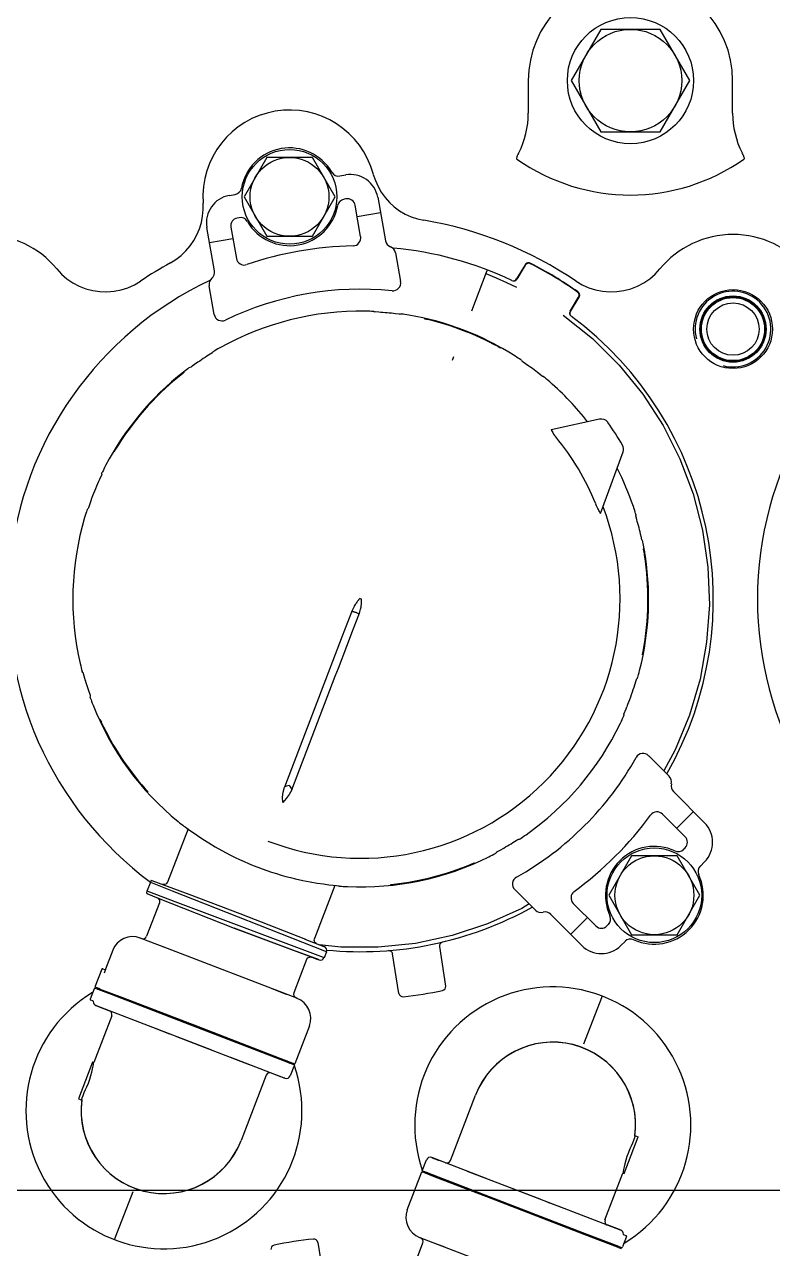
# Model space of a CAD drawing. Header units: millimetres. Extents: x 156850 to 204135, y 56350 to 74150.
# Drawn here: x 158427.5 to 158522.3, y 62789.9 to 62945.1 of the extents above; entities that cross this region are included whole.
import ezdxf

# ---------------------------------------------------------------- set-up
doc = ezdxf.new("R2010")
doc.units = ezdxf.units.MM
doc.header["$LTSCALE"] = 150
doc.layers.add('-----33 Equipment', color=5, linetype='Continuous')

# ---------------------------------------------------------------- blocks, each defined once
blk = doc.blocks.new('X-2F-PLAN$0$AUDIT_I_260115101451-0')
at = {"color": 0}
for p, q in [((150.9, -138.91), (150.74, -139.33)), ((155.57, -140.71), (150.9, -138.91)), ((204.84, -139.53), (204.24, -139.7)), ((204.98, -139.49), (205.07, -139.39)), ((155.46, -140.84), (155.51, -140.85)), ((155.51, -140.85), (155.57, -140.71)), ((161.44, -143.13), (155.51, -140.85)), ((162.73, -141.18), (157.12, -155.77)), ((162.75, -141.11), (162.7, -141.26)), ((162.74, -141.14), (162.75, -141.12)), ((163.27, -140.79), (163.23, -140.8)), ((163.23, -140.8), (163.23, -140.79)), ((163.3, -140.77), (163.27, -140.79)), ((163.33, -140.73), (163.3, -140.77)), ((163.33, -140.73), (163.43, -140.46)), ((164.86, -140.91), (163.56, -140.41)), ((164.8, -141.35), (164.92, -141.04)), ((164.96, -141.37), (165.06, -141.09)), ((167.34, -141.86), (165.19, -141.03)), ((201.79, -140.41), (201.97, -140.43)), ((204.24, -139.7), (203.97, -139.78)), ((225.63, -140.02), (225.72, -140.12)), ((164.88, -141.56), (163.75, -144.52)), ((164.14, -143.09), (164.78, -141.4)), ((164.78, -141.4), (164.8, -141.36)), ((164.8, -141.35), (164.8, -141.36)), ((164.94, -141.41), (164.88, -141.56)), ((164.94, -141.41), (164.96, -141.37)), ((166.97, -142.23), (166.85, -142.18)), ((167.08, -142.27), (166.97, -142.23)), ((167.19, -142.31), (167.08, -142.27)), ((167.28, -142.34), (167.19, -142.31)), ((167.4, -141.99), (167.3, -142.23)), ((169.75, -143.26), (167.37, -142.35)), ((197.79, -142.27), (197.76, -142.21)), ((198.62, -141.78), (198.74, -141.73)), ((198.94, -141.68), (198.65, -141.82)), ((198.74, -141.73), (198.84, -141.68)), ((198.99, -141.61), (199.01, -141.64)), ((229.42, -141.58), (229.18, -141.47)), ((230.12, -141.9), (230.28, -141.9)), ((133.07, -143.46), (133.06, -143.46)), ((133.09, -143.47), (133.07, -143.46)), ((133.26, -143.54), (133.09, -143.47)), ((139.13, -145.8), (133.26, -143.54)), ((160.35, -152.97), (164.14, -143.09)), ((232.93, -143.41), (232.95, -143.39)), ((233.01, -143.43), (233.09, -143.47)), ((163.75, -144.52), (160.15, -153.88)), ((139.61, -145.98), (139.6, -145.98)), ((169.63, -151.1), (171.26, -146.85)), ((171.25, -146.87), (171.3, -146.75)), ((171.29, -146.78), (171.3, -146.75)), ((190.23, -147.37), (189.95, -147.61)), ((190.07, -147.45), (190.18, -147.35)), ((159.83, -148.74), (159.17, -150.45)), ((175.77, -149.17), (171.53, -147.54)), ((175.78, -151.5), (177.22, -147.64)), ((176.93, -147.58), (176.37, -149.01)), ((178.6, -148.22), (176.85, -152.91)), ((177.22, -147.64), (177.24, -147.6)), ((178.36, -148.03), (177.24, -147.6)), ((177.26, -150.84), (178.33, -148.09)), ((189.89, -147.66), (189.85, -147.65)), ((189.91, -147.59), (189.98, -147.53)), ((189.98, -147.53), (190.07, -147.45)), ((239.53, -148.41), (239.51, -148.45)), ((176.37, -149.01), (172.57, -158.66)), ((185.13, -152.81), (178.39, -150.19)), ((158.82, -151.36), (155.28, -160.56)), ((242.66, -151.88), (242.5, -151.68)), ((242.57, -151.7), (242.73, -151.9)), ((242.84, -152.1), (242.66, -151.88)), ((242.73, -151.9), (242.86, -152.06)), ((242.86, -152.06), (242.95, -152.18)), ((155.27, -166.15), (160.35, -152.97)), ((176.85, -152.91), (174.43, -159.37)), ((242.95, -152.24), (242.84, -152.1)), ((242.99, -152.28), (242.95, -152.24)), ((243, -152.3), (243.06, -152.32)), ((243.2, -152.43), (243.04, -152.22)), ((243.66, -153.05), (243.7, -153.22)), ((244, -153.64), (243.78, -153.33)), ((160.15, -153.88), (156.89, -162.36)), ((244.3, -154.07), (244, -153.64)), ((245.05, -155.21), (244.9, -154.97)), ((245.44, -155.83), (245.05, -155.21)), ((245.46, -155.86), (245.44, -155.83)), ((245.46, -155.86), (245.57, -155.93)), ((250.36, -156.12), (254, -155.48)), ((255.88, -156.17), (261.39, -155.19)), ((259.94, -158.5), (259.42, -155.54)), ((156.18, -158.21), (153.74, -164.55)), ((261.42, -158.24), (257.44, -158.94)), ((265.44, -158.03), (265.57, -158.77)), ((153.9, -162.73), (145.64, -159.55)), ((168.88, -168.48), (172.57, -158.66)), ((172.57, -158.66), (169.34, -167.27)), ((174.43, -159.37), (171.15, -167.69)), ((172.57, -158.66), (172.57, -158.66)), ((262.62, -159.29), (262.58, -159.05)), ((265.27, -159.91), (260.27, -162.79)), ((270.27, -162.79), (265.27, -159.91)), ((260.27, -162.79), (260.27, -168.57)), ((270.27, -168.57), (270.27, -162.79)), ((153.55, -165.04), (153.89, -164.16)), ((164.16, -165.31), (164.87, -163.46)), ((153.58, -164.96), (153.52, -165.11)), ((153.53, -165.1), (153.55, -165.04)), ((153.53, -165.08), (153.53, -165.1)), ((155.21, -166.29), (153.81, -165.75)), ((190.08, -165.95), (204.48, -171.48)), ((208.67, -172.01), (190.44, -165.02)), ((160.16, -168.19), (155.35, -166.34)), ((163.65, -166.64), (163.7, -166.52)), ((168.59, -167.84), (164.35, -166.21)), ((168.56, -169.33), (169.56, -166.68)), ((168.94, -168.31), (168.57, -169.28)), ((171.17, -167.63), (170.22, -170.02)), ((177.97, -171.41), (171.22, -168.84)), ((260.27, -168.57), (265.27, -171.45)), ((265.27, -171.45), (270.27, -168.57)), ((132.72, -169.26), (127.71, -170.05)), ((168.57, -169.28), (168.52, -169.42)), ((168.52, -169.43), (168.56, -169.33)), ((168.52, -169.42), (168.52, -169.43)), ((169.56, -170.36), (168.81, -170.07)), ((170.14, -172.16), (170.45, -169.46)), ((170.2, -170.07), (170.22, -170.02)), ((170.22, -170.02), (170.21, -170.05)), ((170.21, -170.05), (170.21, -170.05)), ((177.91, -171.97), (177.89, -171.97)), ((177.89, -171.97), (177.89, -172.01)), ((267.92, -172.07), (268.05, -172.81)), ((210, -173.59), (212.27, -174.46)), ((265.01, -172.83), (264.97, -172.59)), ((214.25, -174.82), (214.34, -174.59)), ((260.22, -174.69), (264.2, -173.99)), ((263.24, -177.21), (262.72, -174.25)), ((250.74, -176.36), (250.67, -176.48)), ((265.21, -176.86), (259.7, -177.83)), ((164.28, -179.54), (169.29, -178.75)), ((178.03, -178.47), (178.06, -178.48)), ((178.03, -178.48), (178.03, -178.47)), ((178.06, -178.77), (178.04, -178.64)), ((178.07, -178.91), (178.06, -178.77)), ((250.38, -179.58), (250.44, -179.1)), ((250.38, -179.62), (250.38, -179.58)), ((250.38, -179.62), (250.42, -179.78)), ((250.44, -179.1), (250.5, -178.59)), ((258.17, -179.12), (254.53, -179.76)), ((128.41, -180.96), (132.65, -182.59)), ((136.84, -180.61), (141.65, -182.46)), ((133.35, -182.16), (133.3, -182.28)), ((141.73, -182.65), (133.76, -203.38)), ((141.79, -182.51), (143.19, -183.05)), ((249.77, -183.04), (249.75, -183.17)), ((249.8, -182.94), (249.77, -183.04)), ((249.82, -182.85), (249.8, -182.94)), ((249.81, -182.76), (249.83, -182.77)), ((132.84, -183.49), (132.13, -185.34)), ((138.26, -191.24), (141, -184.12)), ((140.82, -190.59), (143.26, -184.25)), ((143.45, -183.76), (143.11, -184.64)), ((143.42, -183.84), (143.48, -183.69)), ((143.47, -183.7), (143.45, -183.76)), ((143.47, -183.72), (143.47, -183.7)), ((249.49, -184.16), (249.45, -184.15)), ((249.71, -183.15), (249.75, -183.17)), ((143.1, -186.07), (151.36, -189.25)), ((170.22, -184.68), (165.21, -185.47)), ((245, -186.48), (244.53, -186.3)), ((138.18, -197.44), (141.72, -188.24)), ((180.67, -188.81), (180.62, -188.7)), ((180.71, -188.92), (180.67, -188.81)), ((180.75, -189), (180.71, -188.92)), ((180.82, -189.06), (180.78, -189.07)), ((180.81, -189.04), (180.82, -189.06)), ((255.67, -190.62), (250.76, -188.73)), ((255.9, -190.71), (255.67, -190.62)), ((133.73, -203.03), (138.26, -191.24)), ((182.2, -191.94), (182.06, -191.83)), ((182.46, -192.39), (182.71, -192.84)), ((246.25, -192.24), (246.19, -192.34)), ((246.31, -192.13), (246.25, -192.24)), ((246.72, -191.25), (246.75, -191.27)), ((134.27, -207.62), (139.88, -193.03)), ((246.11, -192.48), (246.08, -192.47)), ((174.83, -196.85), (177.44, -194.24)), ((183.81, -194.78), (183.81, -194.65)), ((244.1, -195.61), (244.32, -195.31)), ((244.54, -195.1), (244.4, -195.19)), ((254.62, -193.98), (254.61, -194.07)), ((254.62, -194.06), (254.62, -194.13)), ((254.74, -194.36), (254.86, -194.45)), ((254.74, -194.39), (254.86, -194.48)), ((256.6, -195.56), (254.85, -194.5)), ((256.66, -195.54), (254.86, -194.45)), ((242.99, -197.11), (243.16, -196.89)), ((243.8, -196.03), (244.1, -195.61)), ((256.78, -195.63), (256.66, -195.54)), ((256.79, -196.21), (256.82, -196.2)), ((256.82, -196.2), (256.85, -196.19)), ((256.85, -196.19), (256.9, -196.05)), ((280, -195.95), (275.87, -195.95)), ((137.17, -200.06), (137.83, -198.35)), ((242.52, -197.72), (242.49, -197.85)), ((242.52, -197.72), (242.54, -197.69)), ((242.54, -197.69), (242.99, -197.11)), ((170.36, -202.74), (174.31, -198.78)), ((237.07, -204.99), (235.71, -198.86)), ((173.89, -203.44), (171.77, -201.32)), ((175.68, -201.65), (172.83, -204.51)), ((250.2, -201.32), (250.28, -201.27)), ((250.59, -201.25), (250.73, -201.31)), ((250.62, -201.23), (250.76, -201.29)), ((250.73, -201.31), (252.54, -202.39)), ((250.78, -201.27), (252.53, -202.33)), ((280, -201.39), (273.5, -205.15)), ((286.5, -205.15), (280, -201.39)), ((132.12, -207.24), (133.73, -203.03)), ((157.39, -202.82), (157.4, -202.82)), ((157.87, -203), (163.74, -205.26)), ((252.54, -202.39), (252.67, -202.45)), ((253.1, -202.36), (253.2, -202.25)), ((253.2, -202.25), (253.19, -202.19)), ((133.76, -203.38), (132.22, -207.4)), ((135.56, -205.67), (141.49, -207.95)), ((163.74, -205.26), (163.91, -205.33)), ((163.91, -205.33), (163.93, -205.34)), ((163.93, -205.34), (163.94, -205.34)), ((176.72, -206.16), (171.72, -209.04)), ((172.83, -205.92), (173.01, -206.09)), ((181.72, -209.04), (176.72, -206.16)), ((225.12, -205.12), (232.94, -207.97)), ((273.5, -205.15), (273.5, -212.65)), ((286.5, -212.65), (286.5, -205.15)), ((132.06, -207.39), (131.94, -207.71)), ((132.06, -207.39), (132.12, -207.24)), ((132.2, -207.44), (132.08, -207.76)), ((133.44, -208.39), (132.14, -207.89)), ((132.22, -207.4), (132.2, -207.44)), ((134.25, -207.69), (134.3, -207.54)), ((134.26, -207.66), (134.25, -207.68)), ((170.88, -208.22), (170.36, -207.69)), ((133.67, -208.07), (133.57, -208.34)), ((133.67, -208.07), (133.7, -208.03)), ((133.7, -208.03), (133.73, -208.01)), ((133.73, -208.01), (133.77, -208)), ((133.77, -208), (133.77, -208.01)), ((141.49, -207.95), (141.43, -208.09)), ((141.43, -208.09), (146.1, -209.89)), ((141.54, -207.96), (141.49, -207.95)), ((146.26, -209.47), (146.1, -209.89)), ((171.72, -209.04), (171.72, -214.82)), ((181.72, -214.82), (181.72, -209.04)), ((199.65, -208.06), (199.51, -208.07)), ((199.65, -208.06), (199.69, -208.07)), ((199.69, -208.07), (200.37, -208.35)), ((200.37, -208.35), (200.63, -208.46)), ((204.23, -209.78), (204.11, -209.68)), ((207.21, -210.46), (207.21, -210.43)), ((207.29, -210.44), (207.61, -210.5)), ((207.48, -210.52), (207.37, -210.5)), ((207.61, -210.54), (207.48, -210.52)), ((208.57, -210.63), (208.56, -210.7)), ((220.22, -210.63), (220.6, -210.57)), ((220.46, -210.63), (220.29, -210.66)), ((220.58, -210.61), (220.46, -210.63)), ((220.66, -210.59), (220.58, -210.61)), ((220.7, -210.59), (220.64, -210.56)), ((221.78, -210.35), (221.63, -210.44)), ((222.52, -210.18), (222.79, -210.11)), ((224.98, -209.59), (224.86, -209.56)), ((191.8, -213.82), (194.41, -211.21)), ((215.42, -211.08), (215.4, -211.14)), ((184.14, -215.82), (187, -212.97)), ((273.5, -212.65), (280, -216.41)), ((280, -216.41), (286.5, -212.65)), ((171.72, -214.82), (176.72, -217.7)), ((176.72, -217.7), (181.72, -214.82)), ((182.56, -215.64), (182.73, -215.82)), ((187.33, -216.88), (185.21, -214.76)), ((189.87, -214.34), (185.91, -218.29)), ((180.96, -218.29), (180.43, -217.77)), ((275.87, -221.85), (280, -221.85))]:
    blk.add_line(p, q, dxfattribs=at)
for points in [[(256.14, -136.16), (255.47, -136.77), (254.88, -137.46), (254.37, -138.21), (253.95, -139.01), (253.62, -139.85), (253.39, -140.73), (253.26, -141.62), (253.23, -142.53), (253.3, -143.43), (253.48, -144.32), (253.75, -145.18), (254.12, -146.01), (254.59, -146.79)], [(150.84, -139.35), (151.05, -139.4), (151.35, -139.5), (151.71, -139.64), (152.08, -139.8), (152.44, -139.96)], [(204.98, -139.49), (204.94, -139.5), (204.84, -139.53)], [(206.09, -139.13), (205.82, -139.2), (205.57, -139.26), (205.36, -139.31), (205.2, -139.35), (205.1, -139.38), (205.07, -139.39)], [(152.44, -139.96), (152.91, -140.17), (153.39, -140.35), (153.86, -140.5), (154.31, -140.62), (154.71, -140.71), (155.04, -140.78), (155.3, -140.82), (155.46, -140.84)], [(162.75, -141.12), (162.67, -141.31), (162.07, -142.87)], [(201.79, -140.41), (201.76, -140.42), (201.66, -140.46), (201.51, -140.51), (201.31, -140.59), (201.08, -140.67), (200.83, -140.77)], [(202.1, -140.38), (202, -140.42), (201.97, -140.43)], [(202.95, -140.1), (202.69, -140.18), (202.1, -140.38)], [(225.63, -140.02), (225.59, -140), (225.49, -139.97), (225.33, -139.92), (225.12, -139.85), (224.88, -139.77), (224.6, -139.69)], [(225.86, -140.17), (225.76, -140.13), (225.72, -140.12)], [(226.72, -140.47), (226.46, -140.38), (225.86, -140.17)], [(167.36, -142.36), (167.34, -142.36), (167.28, -142.34)], [(167.3, -142.23), (167.3, -142.27), (167.31, -142.31), (167.33, -142.34), (167.36, -142.36)], [(198.84, -141.68), (198.92, -141.64), (198.97, -141.62), (198.99, -141.61)], [(199.01, -141.64), (199, -141.65), (198.94, -141.68)], [(230.12, -141.9), (230.08, -141.88), (229.98, -141.84), (229.42, -141.58)], [(231.19, -142.36), (230.96, -142.23), (230.74, -142.12), (230.55, -142.03), (230.41, -141.96), (230.31, -141.92), (230.28, -141.9)], [(233.27, -143.63), (232.99, -143.46), (232.94, -143.43), (232.93, -143.41)], [(232.95, -143.39), (232.96, -143.4), (233.01, -143.43)], [(233.09, -143.47), (233.19, -143.53), (233.29, -143.59)], [(176.41, -148.89), (176.34, -149.02), (176.23, -149.12), (176.09, -149.18), (175.94, -149.21), (175.79, -149.18), (175.77, -149.17)], [(178.33, -148.09), (178.36, -148.03), (178.36, -148.03)], [(189.85, -147.65), (189.87, -147.64), (189.91, -147.59)], [(189.95, -147.61), (189.9, -147.65), (189.89, -147.66)], [(163.65, -166.64), (163.66, -166.61), (170.18, -149.66)], [(178.39, -150.19), (178.36, -150.18), (178.23, -150.09), (178.14, -149.98), (178.08, -149.84), (178.07, -149.69), (178.1, -149.58)], [(168.81, -170.07), (168.85, -169.97), (175.78, -151.5)], [(169.56, -170.36), (169.56, -170.35), (169.58, -170.29), (169.63, -170.16), (177.26, -150.84)], [(186.06, -151.55), (185.88, -151.77), (185.73, -151.97), (185.59, -152.14), (185.49, -152.27), (185.43, -152.35), (185.42, -152.38)], [(256.89, -150.58), (257.33, -151.28), (257.84, -151.94), (258.41, -152.54), (259.04, -153.08), (259.72, -153.55), (260.45, -153.94), (261.22, -154.26), (262.01, -154.5), (262.83, -154.65), (263.65, -154.72), (264.48, -154.71)], [(185.43, -152.38), (185.39, -152.45), (185.24, -152.66), (184.99, -153), (184.67, -153.45), (184.28, -154.01), (183.84, -154.68), (183.36, -155.43), (182.87, -156.25), (182.39, -157.11)], [(242.95, -152.18), (243.01, -152.26), (243.03, -152.29), (243.05, -152.3), (243.05, -152.32), (243.06, -152.32)], [(243, -152.3), (243, -152.29), (242.99, -152.28)], [(243.66, -153.05), (243.63, -153.02), (243.57, -152.93), (243.48, -152.8), (243.35, -152.63), (243.2, -152.43)], [(243.78, -153.33), (243.72, -153.25), (243.7, -153.22)], [(246.12, -156.84), (245.98, -156.6), (245.85, -156.38), (245.74, -156.19), (245.65, -156.05), (245.59, -155.96), (245.57, -155.93)], [(156.89, -162.36), (155.36, -166.31), (155.35, -166.34)], [(154.2, -163.34), (154.03, -163.76), (153.53, -165.08)], [(188.49, -164.81), (189.15, -164.8), (189.8, -164.87), (190.44, -165.02)], [(190.08, -165.95), (189.51, -165.63), (188.98, -165.25), (188.49, -164.81)], [(190.62, -165.62), (190.48, -165.74), (190.34, -165.84), (190.23, -165.91), (190.14, -165.95), (190.08, -165.95)], [(190.62, -165.62), (190.59, -165.45), (190.56, -165.29), (190.53, -165.15), (190.48, -165.06), (190.44, -165.02)], [(155.21, -166.29), (155.22, -166.26), (155.27, -166.15)], [(178.81, -166.43), (178.6, -167.37), (178.42, -168.3), (178.27, -169.17), (178.15, -169.97), (178.06, -170.66), (178, -171.22), (177.95, -171.63), (177.92, -171.89), (177.91, -171.97)], [(168.59, -167.84), (168.61, -167.85), (168.74, -167.93), (168.84, -168.05), (168.89, -168.19), (168.91, -168.33), (168.88, -168.48)], [(170.59, -169.1), (170.65, -169), (170.75, -168.9), (170.89, -168.83), (171.03, -168.81), (171.18, -168.83), (171.22, -168.84)], [(168.59, -169.25), (168.52, -169.42), (168.52, -169.43)], [(175.62, -196.06), (175.06, -195.11), (173.1, -190.79), (171.62, -186.28), (170.62, -181.65), (170.13, -176.92), (170.14, -172.16)], [(177.89, -172.01), (177.88, -172.11), (177.87, -172.28), (177.85, -172.49), (177.83, -172.74), (177.82, -173.02)], [(204.48, -171.48), (205.53, -171.87), (208.32, -172.95)], [(210.35, -172.66), (209.55, -172.34), (208.67, -172.01)], [(208.32, -172.95), (209.19, -173.29), (210, -173.59)], [(212.58, -174.05), (212.61, -173.97), (212.63, -173.89), (212.66, -173.82), (212.67, -173.76), (212.68, -173.72), (212.69, -173.68), (212.69, -173.65), (212.7, -173.62), (212.69, -173.6), (212.69, -173.59), (212.69, -173.58), (212.68, -173.57), (212.68, -173.56), (212.67, -173.55), (212.66, -173.55), (212.65, -173.54), (212.64, -173.54), (212.63, -173.53), (210.35, -172.66)], [(214.34, -174.59), (214.31, -174.56), (214.27, -174.53), (214.24, -174.5), (214.21, -174.47), (214.16, -174.43), (214.12, -174.4), (214.06, -174.35), (214, -174.3), (213.93, -174.25), (213.86, -174.2), (213.77, -174.14), (213.68, -174.07), (213.57, -174), (213.45, -173.93), (213.32, -173.86), (213.18, -173.78), (213.01, -173.7), (212.82, -173.61), (212.62, -173.53)], [(212.26, -174.46), (212.46, -174.53), (212.65, -174.59), (212.82, -174.64), (212.98, -174.68), (213.12, -174.71), (213.25, -174.74), (213.37, -174.76), (213.49, -174.77), (213.59, -174.79), (213.68, -174.8), (213.77, -174.81), (213.85, -174.81), (213.92, -174.82), (213.98, -174.82), (214.03, -174.82), (214.08, -174.82), (214.13, -174.82), (214.17, -174.82), (214.21, -174.82), (214.25, -174.82)], [(212.27, -174.46), (212.28, -174.47), (212.29, -174.47), (212.3, -174.48), (212.31, -174.48), (212.32, -174.48), (212.33, -174.47), (212.34, -174.47), (212.36, -174.46), (212.37, -174.45), (212.38, -174.44), (212.4, -174.42), (212.42, -174.4), (212.44, -174.36), (212.46, -174.32), (212.49, -174.26), (212.52, -174.2), (212.55, -174.12), (212.58, -174.05)], [(250.74, -176.36), (250.74, -176.33), (250.75, -176.22), (250.75, -176.06), (250.76, -175.84), (250.77, -175.59), (250.78, -175.31)], [(250.63, -177), (250.67, -176.52), (250.67, -176.48)], [(268.12, -176.3), (267.33, -176.56), (266.57, -176.9), (265.85, -177.31), (265.18, -177.79), (264.56, -178.34), (264, -178.96), (263.51, -179.63), (263.09, -180.34), (262.75, -181.09), (262.48, -181.88), (262.3, -182.69)], [(250.6, -177.52), (250.62, -177.25), (250.63, -177)], [(178.04, -178.64), (178.03, -178.54), (178.03, -178.48)], [(178.06, -178.48), (178.07, -178.5), (178.08, -178.56), (178.12, -178.93)], [(250.27, -180.79), (250.31, -180.53), (250.35, -180.29), (250.38, -180.08), (250.4, -179.92), (250.42, -179.81), (250.42, -179.78)], [(133.35, -182.16), (133.34, -182.19), (126.82, -199.14)], [(141, -184.12), (141.64, -182.49), (141.65, -182.46)], [(141.79, -182.51), (141.78, -182.54), (141.73, -182.65)], [(249.71, -183.15), (249.79, -182.84), (249.8, -182.78), (249.8, -182.76)], [(249.83, -182.77), (249.83, -182.79), (249.82, -182.85)], [(142.8, -185.46), (142.97, -185.04), (143.47, -183.72)], [(180.66, -188.69), (180.79, -188.99), (180.81, -189.04)], [(180.78, -189.07), (180.77, -189.05), (180.75, -189)], [(255.53, -190.56), (254.99, -191.88), (254.42, -193.18), (253.81, -194.46)], [(255.99, -190.74), (255.97, -190.73), (255.9, -190.71)], [(181.59, -190.93), (181.71, -191.16), (181.82, -191.38), (181.92, -191.57), (181.99, -191.71), (182.04, -191.8), (182.06, -191.83)], [(182.2, -191.94), (182.22, -191.97), (182.27, -192.06), (182.46, -192.39)], [(246.08, -192.47), (246.14, -192.35), (246.27, -192.12)], [(246.19, -192.34), (246.15, -192.42), (246.12, -192.47), (246.11, -192.48)], [(183.26, -193.76), (183.4, -194), (183.65, -194.39)], [(183.65, -194.39), (183.74, -194.53), (183.79, -194.62), (183.81, -194.65)], [(183.81, -194.78), (183.83, -194.82), (183.89, -194.9), (183.98, -195.04), (184.1, -195.22), (184.24, -195.43), (184.4, -195.66)], [(244.32, -195.31), (244.38, -195.22), (244.4, -195.19)], [(244.54, -195.1), (244.56, -195.07), (244.62, -194.98), (244.71, -194.85), (244.83, -194.67), (244.96, -194.47), (245.11, -194.25)], [(254.62, -194.09), (254.66, -194.23), (254.74, -194.36)], [(254.62, -194.13), (254.66, -194.27), (254.74, -194.39)], [(270.06, -194.51), (270.09, -194.49), (270.13, -194.49)], [(270.13, -194.49), (270.2, -194.49), (270.28, -194.52), (270.38, -194.55), (270.49, -194.59), (270.61, -194.64), (270.73, -194.7), (270.86, -194.76)], [(256.9, -196.05), (256.9, -195.9), (256.86, -195.76), (256.78, -195.63)], [(241.82, -198.66), (242, -198.45), (242.16, -198.26), (242.3, -198.09), (242.4, -197.96), (242.47, -197.88), (242.49, -197.85)], [(235.63, -198.9), (235.51, -198.97), (235.37, -199.05), (235.2, -199.15), (235.01, -199.27), (234.82, -199.43)], [(235.71, -198.86), (235.7, -198.86), (235.67, -198.87), (235.63, -198.9)], [(250.25, -200.38), (247.29, -204.09), (243.94, -207.46), (240.26, -210.46), (236.28, -213.03), (232.04, -215.17), (227.6, -216.84), (223, -218.03), (218.31, -218.72), (213.56, -218.9), (208.81, -218.56), (204.12, -217.72), (199.56, -216.38), (195.17, -214.56), (192.51, -213.11)], [(250.27, -201.28), (250.33, -201.25), (250.48, -201.22), (250.62, -201.23)], [(250.3, -201.26), (250.45, -201.23), (250.59, -201.25)], [(252.67, -202.45), (252.82, -202.46), (252.97, -202.43), (253.1, -202.36)], [(254.59, -202.01), (254.12, -202.79), (253.75, -203.62), (253.48, -204.48), (253.3, -205.37), (253.23, -206.27), (253.26, -207.18), (253.39, -208.07), (253.62, -208.95), (253.95, -209.79), (254.37, -210.59), (254.88, -211.34), (255.47, -212.03), (256.14, -212.64)], [(225.15, -205.09), (225.29, -205.02), (225.38, -204.96), (225.49, -204.9), (225.61, -204.83), (225.76, -204.76), (225.92, -204.68), (226.11, -204.59), (226.32, -204.5)], [(134.25, -207.68), (134.33, -207.49), (134.93, -205.93)], [(225.12, -205.12), (225.12, -205.11), (225.15, -205.09)], [(198.53, -207.63), (198.79, -207.75), (199.02, -207.86), (199.23, -207.95), (199.38, -208.02), (199.48, -208.06), (199.51, -208.07)], [(144.56, -208.84), (144.09, -208.63), (143.61, -208.45), (143.14, -208.3), (142.69, -208.18), (142.29, -208.09), (141.96, -208.02), (141.7, -207.98), (141.54, -207.96)], [(146.16, -209.45), (145.95, -209.4), (145.65, -209.3), (145.29, -209.16), (144.92, -209), (144.56, -208.84)], [(203.12, -209.37), (203.38, -209.45), (203.97, -209.63)], [(224.98, -209.59), (225.02, -209.58), (225.12, -209.55), (225.28, -209.5), (225.49, -209.44), (225.72, -209.36), (226, -209.27)], [(203.97, -209.63), (204.07, -209.66), (204.11, -209.68)], [(204.23, -209.78), (204.27, -209.79), (204.37, -209.82), (204.52, -209.87), (204.72, -209.93), (204.96, -209.99), (205.22, -210.06)], [(207.21, -210.43), (207.23, -210.43), (207.29, -210.44)], [(207.37, -210.5), (207.28, -210.48), (207.23, -210.47), (207.21, -210.46)], [(219.86, -210.69), (219.99, -210.67), (220.22, -210.63)], [(220.29, -210.66), (220.06, -210.7), (219.93, -210.72)], [(220.6, -210.57), (220.62, -210.57), (220.64, -210.56), (220.64, -210.56)], [(220.62, -210.65), (220.88, -210.6), (221.12, -210.55), (221.33, -210.51), (221.49, -210.48), (221.6, -210.45), (221.63, -210.44)], [(220.7, -210.59), (220.7, -210.59), (220.68, -210.59), (220.66, -210.59)], [(221.78, -210.35), (221.81, -210.34), (221.92, -210.32), (222.08, -210.28), (222.52, -210.18)], [(223.84, -209.84), (224.11, -209.77), (224.35, -209.7)], [(224.35, -209.7), (224.82, -209.57), (224.86, -209.56)], [(270.86, -223.04), (270.73, -223.1), (270.61, -223.16), (270.49, -223.21), (270.38, -223.25), (270.28, -223.28), (270.2, -223.31), (270.13, -223.31), (270.09, -223.31), (270.06, -223.29)]]:
    blk.add_lwpolyline(points, dxfattribs=at)
for centre, radius in [((265.27, -165.68), 6), ((265.27, -165.68), 5), ((280, -208.9), 8), ((280, -208.9), 6.5), ((176.72, -211.93), 6), ((176.72, -211.93), 5), ((248.5, -221.9), 5), ((248.5, -221.9), 4.2), ((248.5, -221.9), 4.11), ((248.5, -221.9), 4), ((248.5, -221.9), 3.32)]:
    blk.add_circle(centre, radius, dxfattribs=at)
for centre, radius, start, end in [((248.5, -126.9), 12, 309.5133, 50.4867), ((214.27, -174.7), 44.7, 25.3058, 143.4047), ((149.4, -149.75), 17.5, 31.1655, 289.0656), ((149.4, -149.75), 10.5, 82.6702, 249.0294), ((149.41, -149.75), 10.5, 82.2348, 248.9275), ((214.28, -174.7), 36.5, 73.5743, 102.9692), ((163.22, -141.29), 0.5, 88.4519, 158.955), ((163.24, -140.69), 0.1, 268.4337, 338.963), ((163.52, -140.5), 0.1, 68.9622, 158.9627), ((164.83, -141), 0.1, 338.9625, 68.9625), ((165.16, -141.13), 0.1, 68.9625, 158.9625), ((214.28, -174.7), 36.5, 111.6208, 140.643), ((214.29, -174.7), 36.42, 106.4567, 108.1477), ((214.29, -174.7), 36.42, 65.8682, 70.038), ((165.24, -142.17), 0.7, 173.8897, 197.0893), ((149.4, -149.75), 17.5, 27.7359, 28.372), ((167.4, -142.25), 0.1, 165.4087, 248.9806), ((167.3, -141.95), 0.1, 338.9622, 68.9627), ((214.29, -174.7), 36.42, 115.4338, 131.352), ((214.29, -174.7), 36.45, 116.9625, 124.5369), ((214.29, -174.7), 36.46, 115.4422, 116.9625), ((214.28, -174.7), 36.5, 38.0149, 62.3951), ((161.62, -142.66), 0.5, 248.9854, 338.9115), ((168.78, -145.78), 2.7, 338.9648, 68.9625), ((214.29, -174.7), 36.42, 39.2211, 58.5821), ((214.29, -174.7), 36.46, 56.9625, 58.5738), ((214.29, -174.7), 36.45, 46.1745, 56.9625), ((214.29, -174.7), 36.46, 124.5228, 131.3851), ((171.71, -147.08), 0.5, 159.0031, 248.9256), ((213.5, -174.4), 49.5, 28.7646, 33.9031), ((177.06, -148.06), 0.5, 68.9655, 105.2348), ((178.18, -148.49), 0.5, 32.6987, 68.962), ((214.29, -174.7), 36.46, 39.1111, 46.1789), ((214.29, -174.7), 36.42, 32.8081, 34.5135), ((262, -158.64), 3.5, 10, 100), ((265.27, -165.68), 11, 285.0024, 94.1214), ((250.54, -157.11), 1, 100, 205.7598), ((254.18, -156.47), 1, 40, 100), ((255.71, -155.18), 1, 220, 280), ((214.29, -174.7), 36.43, 151.1197, 166.8683), ((214.28, -174.7), 36.5, 359.0468, 29.2891), ((214.06, -174.71), 39.5, 354.2402, 25.7598), ((261.59, -159.22), 1, 10, 100), ((257.62, -159.92), 1, 100, 198.7529), ((261.64, -159.46), 1, 300.3175, 10), ((266.56, -158.6), 1, 190, 259.6825), ((265.27, -165.68), 6.2, 300.3175, 79.6825), ((214.06, -174.71), 45, 1.2471, 18.7529), ((265.27, -165.68), 6.2, 120.3175, 259.6825), ((153.72, -163.19), 0.5, 339.0134, 68.9589), ((214.29, -174.7), 32.88, 159.008, 290.8299), ((131.87, -163.82), 0.5, 11.817, 98.9625), ((82.73, -174.1), 50.7, 6.1079, 11.8171), ((153.99, -165.29), 0.5, 158.9699, 248.927), ((156.08, -165.98), 0.7, 120.8317, 156.9474), ((149.4, -149.75), 17.5, 289.5529, 290.1887), ((161.13, -165.67), 2.7, 248.9625, 338.9602), ((164.17, -166.68), 0.5, 68.9994, 158.9219), ((132.64, -168.76), 0.5, 278.9625, 6.1079), ((168.99, -169.6), 0.5, 159.4897, 248.965), ((169.74, -169.89), 0.5, 248.9621, 338.4423), ((214.27, -174.7), 44.7, 174.4413, 209.1053), ((263.98, -172.76), 1, 10, 79.6825), ((268.9, -171.9), 1, 120.3175, 190), ((214.28, -174.7), 36.5, 177.3575, 206.3951), ((260.05, -173.71), 1, 181.2471, 280), ((264.02, -173.01), 1, 280, 10), ((264.6, -173.41), 3.5, 280, 10), ((169.21, -178.26), 0.5, 278.9625, 4.5214), ((214.29, -174.7), 36.42, 353.8682, 355.5592), ((259.88, -178.82), 1, 100, 160), ((164.36, -180.04), 0.5, 98.9625, 186.1079), ((214.29, -174.7), 36.46, 186.6309, 193.3881), ((214.29, -174.7), 36.42, 186.664, 202.5821), ((254.36, -178.77), 1, 174.2402, 280), ((214.27, -174.7), 44.7, 334.6124, 354.7052), ((258, -178.13), 1, 280, 340), ((147.6, -199.05), 17.5, 211.1655, 109.0656), ((135.87, -183.13), 2.7, 68.9625, 158.9602), ((214.27, -174.7), 50.7, 186.1079, 191.8171), ((214.28, -174.7), 36.5, 327.6209, 350.3951), ((132.83, -182.12), 0.5, 248.9994, 338.9219), ((140.92, -182.82), 0.7, 300.8317, 336.9474), ((147.6, -199.05), 17.5, 109.5529, 110.1887), ((143.01, -183.51), 0.5, 338.9699, 68.927), ((213.5, -174.4), 49.5, 326.0969, 350.3592), ((214.29, -174.7), 36.45, 193.3881, 200.9625), ((214.29, -174.7), 36.42, 331.4338, 346.5821), ((214.29, -174.7), 36.45, 332.9625, 344.9625), ((214.29, -174.7), 36.46, 344.9625, 346.5758), ((143.28, -185.61), 0.5, 159.0134, 248.9589), ((165.13, -184.98), 0.5, 191.817, 278.9625), ((170.3, -185.17), 0.5, 13.4036, 98.9625), ((214.29, -174.7), 36.46, 200.9625, 202.5738), ((147.59, -199.05), 10.5, 262.2348, 68.9275), ((147.6, -199.05), 10.5, 262.6702, 69.0294), ((214.29, -174.7), 36.46, 331.4422, 332.9625), ((178.15, -194.94), 1, 29.2402, 135), ((214.29, -174.7), 36.42, 209.8682, 211.5592), ((255.11, -194.08), 0.5, 154.621, 238.8954), ((213.49, -175.16), 39.5, 209.2402, 240.7598), ((290.5, -208.9), 25, 144.8514, 215.1486), ((175.54, -197.56), 1, 135, 195), ((214.28, -174.7), 36.5, 215.0468, 244.4417), ((214.29, -174.7), 36.42, 322.4567, 324.1477), ((214.27, -174.7), 47.65, 324.7662, 333.1585), ((214.27, -174.7), 47.7, 324.7099, 333.2151), ((256.34, -195.99), 0.5, 333.1586, 58.9625), ((280, -208.9), 12.95, 270, 90), ((173.6, -198.08), 1, 315, 15), ((214.3, -174.71), 32.13, 291.9843, 309.6978), ((214.28, -174.7), 36.5, 307.9709, 318.9692), ((176.39, -202.36), 1, 36.2471, 135), ((214.27, -174.7), 44.7, 240.2964, 323.3125), ((250.52, -201.7), 0.5, 59.0271, 143.329), ((172.83, -205.21), 3.5, 135, 225), ((213.49, -175.16), 45, 216.2471, 233.7529), ((252.78, -201.9), 0.5, 238.9625, 324.7664), ((173.54, -205.21), 1, 135, 225), ((135.38, -206.14), 0.5, 68.9854, 158.9115), ((173.71, -205.39), 1, 225, 294.6825), ((176.72, -211.93), 6.2, 335.3175, 114.6825), ((214.29, -174.71), 38.49, 300.4322, 305.5614), ((236.1, -205.2), 1, 305.5614, 12.508), ((132.17, -207.8), 0.1, 158.9625, 248.9625), ((147.6, -199.05), 17.5, 207.7359, 208.372), ((131.76, -206.63), 0.7, 353.8897, 17.0893), ((133.78, -207.51), 0.5, 268.4519, 338.955), ((214.28, -174.7), 36.5, 288.7269, 297.0254), ((233.28, -207.03), 1, 250.008, 300.4322), ((133.48, -208.3), 0.1, 248.9622, 338.9627), ((133.76, -208.11), 0.1, 88.4337, 158.963), ((176.72, -211.93), 6.2, 155.3175, 294.6825), ((170.18, -208.92), 1, 335.3175, 45), ((214.29, -174.7), 36.42, 247.978, 252.1477), ((193.71, -210.5), 1, 315, 60.7598), ((214.28, -174.7), 36.5, 255.6209, 280.0011), ((214.29, -174.7), 36.42, 259.4338, 278.7949), ((214.29, -174.7), 36.46, 259.4422, 260.9625), ((214.29, -174.7), 36.45, 260.9625, 271.7504), ((214.29, -174.7), 36.46, 271.7461, 278.9049), ((214.29, -174.7), 36.42, 283.5024, 285.2079), ((186.29, -212.26), 1, 315, 53.7529), ((190.57, -215.05), 1, 75, 135), ((191.09, -213.11), 1, 255, 315), ((248.5, -221.9), 12, 309.5133, 50.4867), ((183.26, -214.94), 1, 155.3175, 225), ((183.44, -215.11), 1, 225, 315), ((248.5, -221.9), 4.8, 165, 105), ((179.73, -218.47), 1, 45, 114.6825), ((183.44, -215.82), 3.5, 225, 315), ((214.27, -269.7), 44.7, 25.3058, 143.4047)]:
    blk.add_arc(centre, radius, start, end, dxfattribs=at)
for centre, major_axis, start_param, end_param in [((275.97, -185.94), (-10.62, -0.76), 1.002586, 1.49436), ((275.97, -231.86), (10.62, -0.76), -4.635953, -4.144179)]:
    blk.add_ellipse(centre, major_axis=major_axis, ratio=0.939408, start_param=start_param, end_param=end_param, dxfattribs=at)
blk = doc.blocks.new('X-2F-PLAN$0$A$C73FA2420')
at = {"color": 0}
blk.add_blockref('X-2F-PLAN$0$AUDIT_I_260115101451-0', (2903.73, 1142.88), dxfattribs=at)
blk = doc.blocks.new('X-2F-PLAN$0$zw$C47F')
at = {"layer": '-----33 Equipment'}
blk.add_lwpolyline([(5941.06, 2236.3), (6141.06, 2236.3), (6141.06, 1136.3), (5941.06, 1136.3)], close=True, dxfattribs=at)
blk.add_blockref('X-2F-PLAN$0$A$C73FA2420', (2898.05, 848.02), dxfattribs=at)

msp = doc.modelspace()

# ---------------------------------------------------------------- block references
at = {"layer": '-----33 Equipment', "rotation": 90.00000000000001}
msp.add_blockref('X-2F-PLAN$0$zw$C47F', (160286.3, 56856.22), dxfattribs=at)

doc.saveas('drawing.dxf')
